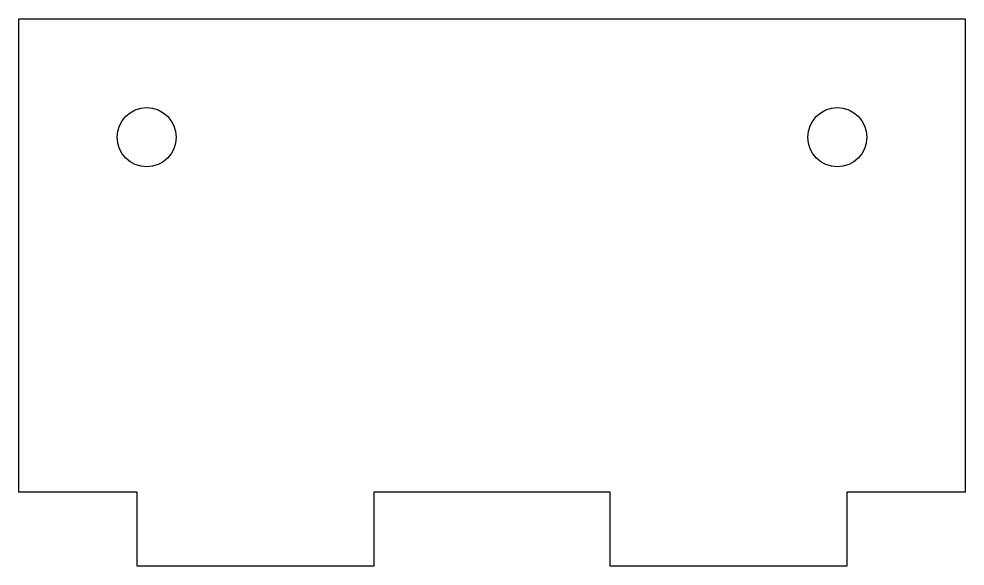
# Model space of a CAD drawing. Header units: inches. Extents: x -2 to 0, y -0.16 to 1.
import ezdxf

# ---------------------------------------------------------------- set-up
doc = ezdxf.new("R2010")
doc.units = ezdxf.units.IN
doc.layers.get('0').update_dxf_attribs({"linetype": 'CONTINUOUS'})

msp = doc.modelspace()

# ---------------------------------------------------------------- linework, layer by layer
msp.add_lwpolyline([(-2, 1), (0, 1), (0, 0), (-0.25, 0), (-0.25, -0.1562), (-0.75, -0.1562), (-0.75, 0), (-1.25, 0), (-1.25, -0.1562), (-1.75, -0.1562), (-1.75, 0), (-2, 0)], close=True)
for centre in [(-1.73, 0.75), (-0.27, 0.75)]:
    msp.add_circle(centre, 0.0625)

doc.saveas('drawing.dxf')
